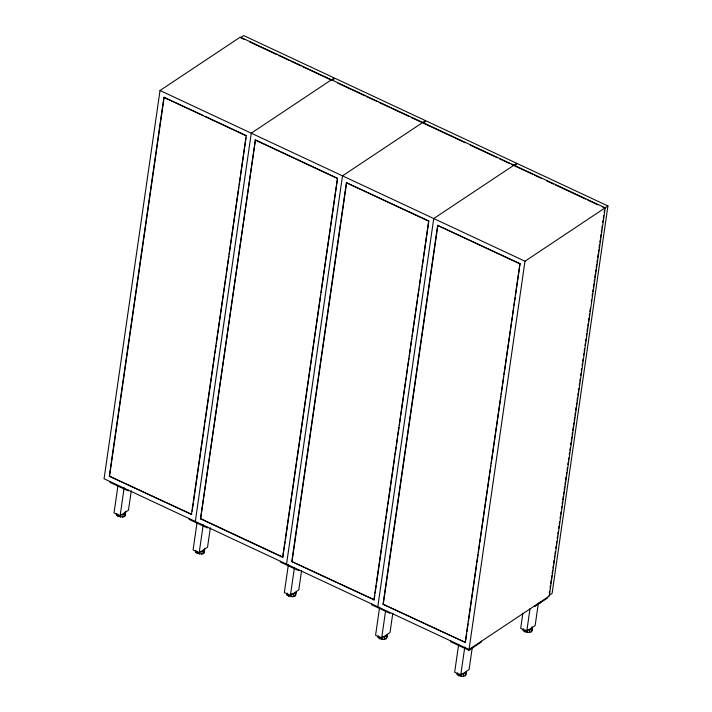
<?xml version="1.0" encoding="UTF-8"?>
<svg xmlns="http://www.w3.org/2000/svg" width="712" height="712" viewBox="0 0 712 712"><rect width="100%" height="100%" fill="white"/><g stroke="black" fill="none" stroke-linecap="round" stroke-linejoin="round"><path stroke-width="1.07" d="M160.022 90.504L104.068 478.776L469.03 649.495L549.281 596.113L605.236 207.842L240.264 37.113L160.022 90.504L524.984 261.224L607.932 205.964L517.446 163.644L514.313 165.727L532.407 174.191M109.31 476.194L191.688 514.438L109.31 476.194L163.902 97.348L203.223 115.442M109.568 476.025L164.16 97.17M110.155 481.615L110.04 482.407L128.285 490.942L128.4 490.15M117.898 486.011L114.027 512.907L120.105 515.755L128.463 510.192L131.257 490.826M125.356 511.287L125.392 515.328L124.6 516.431L122.784 517.063L118.192 516.387L116.643 515.266L116.901 513.432M118.192 516.387L118.45 514.553M120.105 515.755L124.137 487.782M120.435 517.046L120.835 514.295M122.784 517.063L123.176 514.313L124.992 513.681L125.784 512.578M124.6 516.431L124.992 513.681M189.232 518.603L189.116 519.395L207.361 527.93L207.477 527.147M191.43 514.607L246.281 135.583L205.225 116.376M192.16 511.136L193.272 503.455M193.584 501.257L203.24 434.276M203.561 432.077L204.664 424.388M204.985 422.189L214.632 355.208M214.953 353.01L216.056 345.329M216.377 343.131L217.48 335.441M217.801 333.243L226.024 276.14M226.345 273.951L227.448 266.261M227.769 264.063L228.872 256.373M229.193 254.184L238.84 187.194M239.161 185.004L240.264 177.315M240.585 175.116L245.969 137.781M195.31 521.451L251.265 133.18L334.204 77.928L243.727 35.6L240.594 37.683L244.617 39.569M196.975 523L193.103 549.904L199.182 552.743L207.539 547.181L210.334 527.814M204.433 548.276L204.469 552.316L203.668 553.42L201.861 554.052L197.269 553.375L195.72 552.254L195.978 550.429M285.147 541.743L282.673 557.291L200.553 518.879L255.403 139.855L337.524 178.267L321.067 292.472M200.553 518.879L255.403 139.855M197.269 553.375L197.527 551.551M199.182 552.743L203.214 524.771M199.511 554.034L199.912 551.284M201.861 554.052L202.252 551.302L204.068 550.67L204.86 549.566M203.668 553.42L204.068 550.67M280.466 561.287L280.359 562.071L298.604 570.606L298.72 569.822M282.673 557.291L337.524 178.267M285.459 539.545L296.539 462.675M296.86 460.477L320.747 294.661M286.553 564.135L342.499 175.864L422.75 122.473M288.378 564.607L284.346 592.58L290.425 595.428L298.782 589.865L301.577 570.499M294.91 596.095L296.103 592.242L295.711 594.992L294.91 596.095L293.104 596.727L288.511 596.06L286.954 594.938L287.221 593.105M291.795 561.554L374.174 599.798L291.795 561.554L346.388 182.708L428.766 220.942L423.542 257.183M292.053 561.385L346.646 182.53M288.511 596.06L288.769 594.226M290.425 595.428L294.457 567.446M290.754 596.718L291.155 593.968M293.104 596.727L293.495 593.977L295.311 593.354M371.708 603.972L371.593 604.755L389.847 613.29L389.962 612.507M373.907 599.967L428.766 220.942M374.325 598.694L374.806 595.401M375.117 593.203L376.23 585.522M376.541 583.324L381.926 545.988M382.237 543.79L383.35 536.1M383.661 533.911L384.774 526.221M385.094 524.023L386.198 516.342M386.518 514.144L387.622 506.454M387.942 504.256L394.742 457.042M395.062 454.843L396.166 447.154M396.486 444.964L397.59 437.275M397.91 435.077L399.014 427.396M399.334 425.197L400.438 417.508M400.758 415.31L406.134 377.974M406.454 375.776L407.558 368.095M407.878 365.897L408.982 358.207M409.302 356.018L410.406 348.328M410.726 346.13L411.83 338.44M412.15 336.251L417.526 298.915M417.846 296.717L418.95 289.028M419.27 286.829L420.374 279.148M420.694 276.95L421.798 269.261M422.118 267.071L423.222 259.382M377.796 606.811L433.742 218.54L513.993 165.157M379.612 607.283L375.58 635.264L381.668 638.103L390.025 632.55L392.819 613.174M386.153 638.78L387.346 634.926L386.954 637.676L386.153 638.78L384.338 639.412L379.745 638.744L378.197 637.623L378.464 635.789M383.038 604.239L465.417 642.473L383.038 604.239L437.631 225.393L520.009 263.627L515.417 295.471M383.296 604.061L437.889 225.215M379.745 638.744L380.012 636.911M381.668 638.103L385.539 611.207M381.997 639.394L382.388 636.644M384.338 639.412L384.738 636.662L386.554 636.03M450.785 640.96L450.669 641.743L468.923 650.279L481.463 641.939L481.57 641.156M458.688 644.271L454.657 672.253L460.744 675.101L469.101 669.538L472.198 648.018M465.23 675.768L466.422 671.914L466.022 674.664L465.23 675.768L463.414 676.4L458.822 675.732L457.273 674.611L457.54 672.778M458.822 675.732L459.089 673.899M465.15 642.651L520.009 263.627M460.744 675.101L464.776 647.119M465.568 641.379L466.68 633.689M466.992 631.491L468.104 623.81M468.416 621.612L476.648 564.509M476.96 562.311L478.072 554.63M478.384 552.432L479.496 544.742M479.817 542.544L489.464 475.563M489.785 473.364L490.888 465.684M491.209 463.485L500.856 396.495M501.177 394.306L502.28 386.616M502.601 384.418L503.704 376.728M504.025 374.539L512.248 317.436M512.569 315.238L513.672 307.548M513.993 305.359L515.096 297.669M461.073 676.382L461.465 673.641M463.414 676.4L463.815 673.65L465.63 673.018M468.923 650.279L524.984 261.224M522.866 613.255L520.694 628.322L526.782 631.161L535.139 625.608L538.397 603.011M532.024 626.702L532.06 630.734L531.268 631.838L529.452 632.47L524.86 631.793L523.311 630.681L523.578 628.847M524.86 631.793L525.127 629.969M526.782 631.161L530.039 608.564M527.111 632.452L527.503 629.702M529.452 632.47L529.853 629.719L531.659 629.088L532.46 627.984M531.268 631.838L531.659 629.088M535.068 605.565L534.961 606.348L547.501 598.009L547.608 597.217M549.272 593.336L549.593 591.138M550.064 587.836L550.385 585.629M550.705 583.431L551.177 580.129M551.497 577.922L551.818 575.723M552.129 573.525L552.61 570.223M552.921 568.016L553.242 565.817M553.562 563.619L554.034 560.308M554.354 558.11L554.666 555.912M554.986 553.705L555.307 551.506M555.778 548.204L556.099 546.006M556.41 543.799L556.731 541.601M557.211 538.299L557.523 536.091M557.843 533.893L558.155 531.695M558.635 528.393L558.956 526.186M559.267 523.987L559.587 521.78M560.059 518.478L560.38 516.28M560.7 514.082L561.012 511.875M561.492 508.573L561.804 506.374M562.124 504.167L562.444 501.969M562.756 499.771L563.236 496.469M563.548 494.262L563.868 492.063M564.189 489.856L564.661 486.554M564.981 484.356L565.301 482.158M565.613 479.95L566.093 476.648M566.405 474.45L566.725 472.243M567.046 470.045L567.357 467.846M567.838 464.544L568.149 462.337M568.47 460.139L568.79 457.941M569.262 454.639L569.582 452.432M569.894 450.233L570.214 448.026M570.695 444.724L571.006 442.526M571.327 440.327L571.798 437.026M572.119 434.818L572.439 432.62M572.751 430.413L573.231 427.111M573.543 424.913L573.863 422.714M574.183 420.507L574.655 417.205M574.976 415.007L575.287 412.8M575.607 410.602L576.088 407.3M576.4 405.101L576.72 402.894M577.032 400.696L577.512 397.394M577.832 395.187L578.144 392.988M578.464 390.79L578.785 388.583M579.257 385.281L579.577 383.083M579.888 380.875L580.209 378.677M580.681 375.375L581.001 373.177M581.321 370.97L581.633 368.772M582.113 365.47L582.425 363.262M582.745 361.064L583.066 358.866M583.537 355.564L583.858 353.357M584.178 351.158L584.49 348.96M584.97 345.658L585.282 343.451M585.602 341.253L585.923 339.046M586.394 335.744L586.715 333.545M587.026 331.347L587.507 328.045M587.818 325.838L588.139 323.64M588.459 321.432L588.931 318.13M589.251 315.932L589.572 313.734M589.883 311.527L590.364 308.225M591.316 301.621L591.628 299.423M592.108 296.121L592.42 293.914M592.74 291.715L593.06 289.508M593.372 287.31L593.852 284.008M594.164 281.81L594.484 279.602M594.805 277.404L595.277 274.102M595.597 271.895L595.908 269.697M596.229 267.498L596.709 264.197M597.021 261.989L597.341 259.791M597.662 257.593L598.133 254.282M598.454 252.084L598.765 249.885M599.086 247.678L599.557 244.376M599.878 242.178L600.198 239.98M600.51 237.772L600.99 234.47M601.302 232.272L601.622 230.065M601.943 227.867L602.254 225.668M602.735 222.367L603.055 220.159M603.367 217.961L603.687 215.754M604.159 212.452L604.479 210.254M607.932 205.964L552.094 593.452L548.961 595.535M473.213 646.986L472.421 648.089L470.605 648.721M540.791 602.032L539.99 603.135L538.183 603.767M331.837 80.367L334.969 78.284L425.447 120.604L422.314 122.695M291.929 593.968L293.495 593.977M528.286 629.711L529.853 629.719M383.172 636.653L384.738 636.662M462.248 673.641L463.815 673.65M249.636 41.919L276.781 54.619M278.793 55.554L288.85 60.262M290.861 61.196L300.909 65.904M302.92 66.839L331.071 80.011M337.862 83.188L365.007 95.889M367.018 96.823L377.075 101.531M379.087 102.466L389.135 107.174M391.146 108.108L409.24 116.581M411.251 117.516L421.308 122.224M453.233 137.158L423.07 123.043L426.212 120.96L516.689 163.288L513.557 165.371L511.545 164.428M455.244 138.092L465.301 142.8M470.329 145.15L497.466 157.85M499.477 158.785L509.534 163.493M534.418 175.134L541.458 178.427M546.487 180.777L553.527 184.07M555.538 185.004L585.691 199.12M587.703 200.054L597.76 204.762M602.788 207.112L604.799 208.055M163.902 97.348L246.023 135.761M255.145 140.024L337.265 178.436M346.388 182.708L428.499 221.12M437.631 225.393L519.742 263.805M200.811 518.701L282.931 557.113M531.633 629.444L532.06 630.734M522.875 629.39L523.311 630.681M456.837 673.321L457.273 674.611M377.76 636.332L378.197 637.623M295.275 593.71L295.711 594.992M286.527 593.657L286.954 594.938M204.032 551.026L204.469 552.316M195.284 550.972L195.72 552.254M124.956 514.037L125.392 515.328M116.207 513.984L116.643 515.266"/></g></svg>
